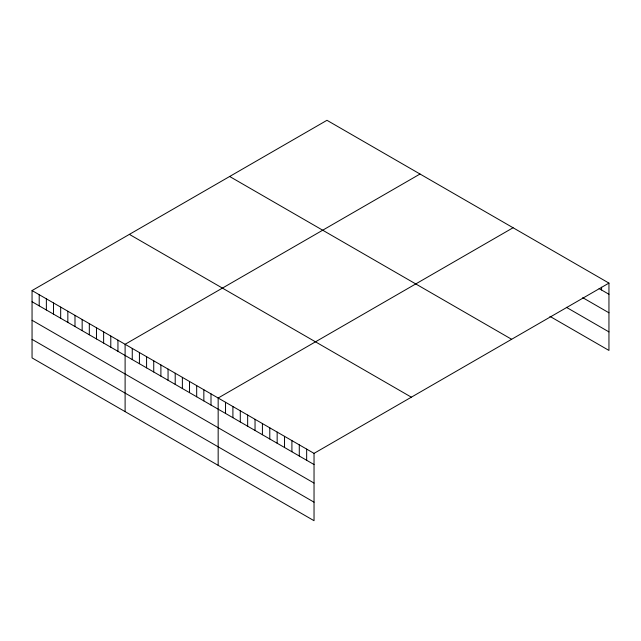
<?xml version="1.0" encoding="UTF-8"?>
<svg xmlns="http://www.w3.org/2000/svg" width="641" height="641" viewBox="0 0 641 641"><rect width="100%" height="100%" fill="white"/><g stroke="black" fill="none" stroke-linecap="round" stroke-linejoin="round"><path stroke-width="0.96" d="M32.05 290.565L314.034 453.371L314.034 520.7L32.05 357.902L32.05 290.565L326.966 120.3L608.95 283.098L608.95 350.435L549.946 316.374M420.023 174.023L125.107 344.289L125.107 411.626M513.072 227.747L218.164 398.013L218.164 465.35M314.034 453.371L608.95 283.098M599.119 288.586L608.95 294.267M582.725 297.664L608.95 312.8M566.34 307.295L608.95 331.902M229.646 176.483L511.63 339.289M129.37 234.374L411.354 397.18M32.05 301.727L314.034 464.533M32.05 320.268L314.034 483.066M32.05 339.361L314.034 502.167M601.578 287.216L601.578 290.004M306.662 449.109L306.662 460.27M299.283 444.854L299.283 456.015M291.911 440.591L291.911 451.761M284.532 436.337L284.532 447.498M277.16 432.082L277.16 443.243M269.789 427.819L269.789 438.981M262.409 423.565L262.409 434.726M255.038 419.302L255.038 430.472M247.658 415.048L247.658 426.209M240.287 410.785L240.287 421.954M232.907 406.53L232.907 417.692M225.536 402.276L225.536 413.437M211.001 393.878L211.001 405.048M203.846 389.752L203.846 400.913M196.683 385.618L196.683 396.779M189.528 381.483L189.528 392.645M182.373 377.349L182.373 388.518M175.209 373.222L175.209 384.384M168.054 369.088L168.054 380.249M160.899 364.953L160.899 376.115M153.736 360.819L153.736 371.98M146.581 356.684L146.581 367.854M139.417 352.558L139.417 363.719M132.262 348.424L132.262 359.585M117.944 340.155L117.944 351.324M110.789 336.028L110.789 347.19M103.634 331.894L103.634 343.055M96.471 327.759L96.471 338.921M89.315 323.625L89.315 334.786M82.16 319.49L82.16 330.66M74.997 315.364L74.997 326.525M67.842 311.23L67.842 322.391M60.679 307.095L60.679 318.257M53.523 302.961L53.523 314.13M46.368 298.834L46.368 309.996M39.205 294.7L39.205 305.861"/></g></svg>
